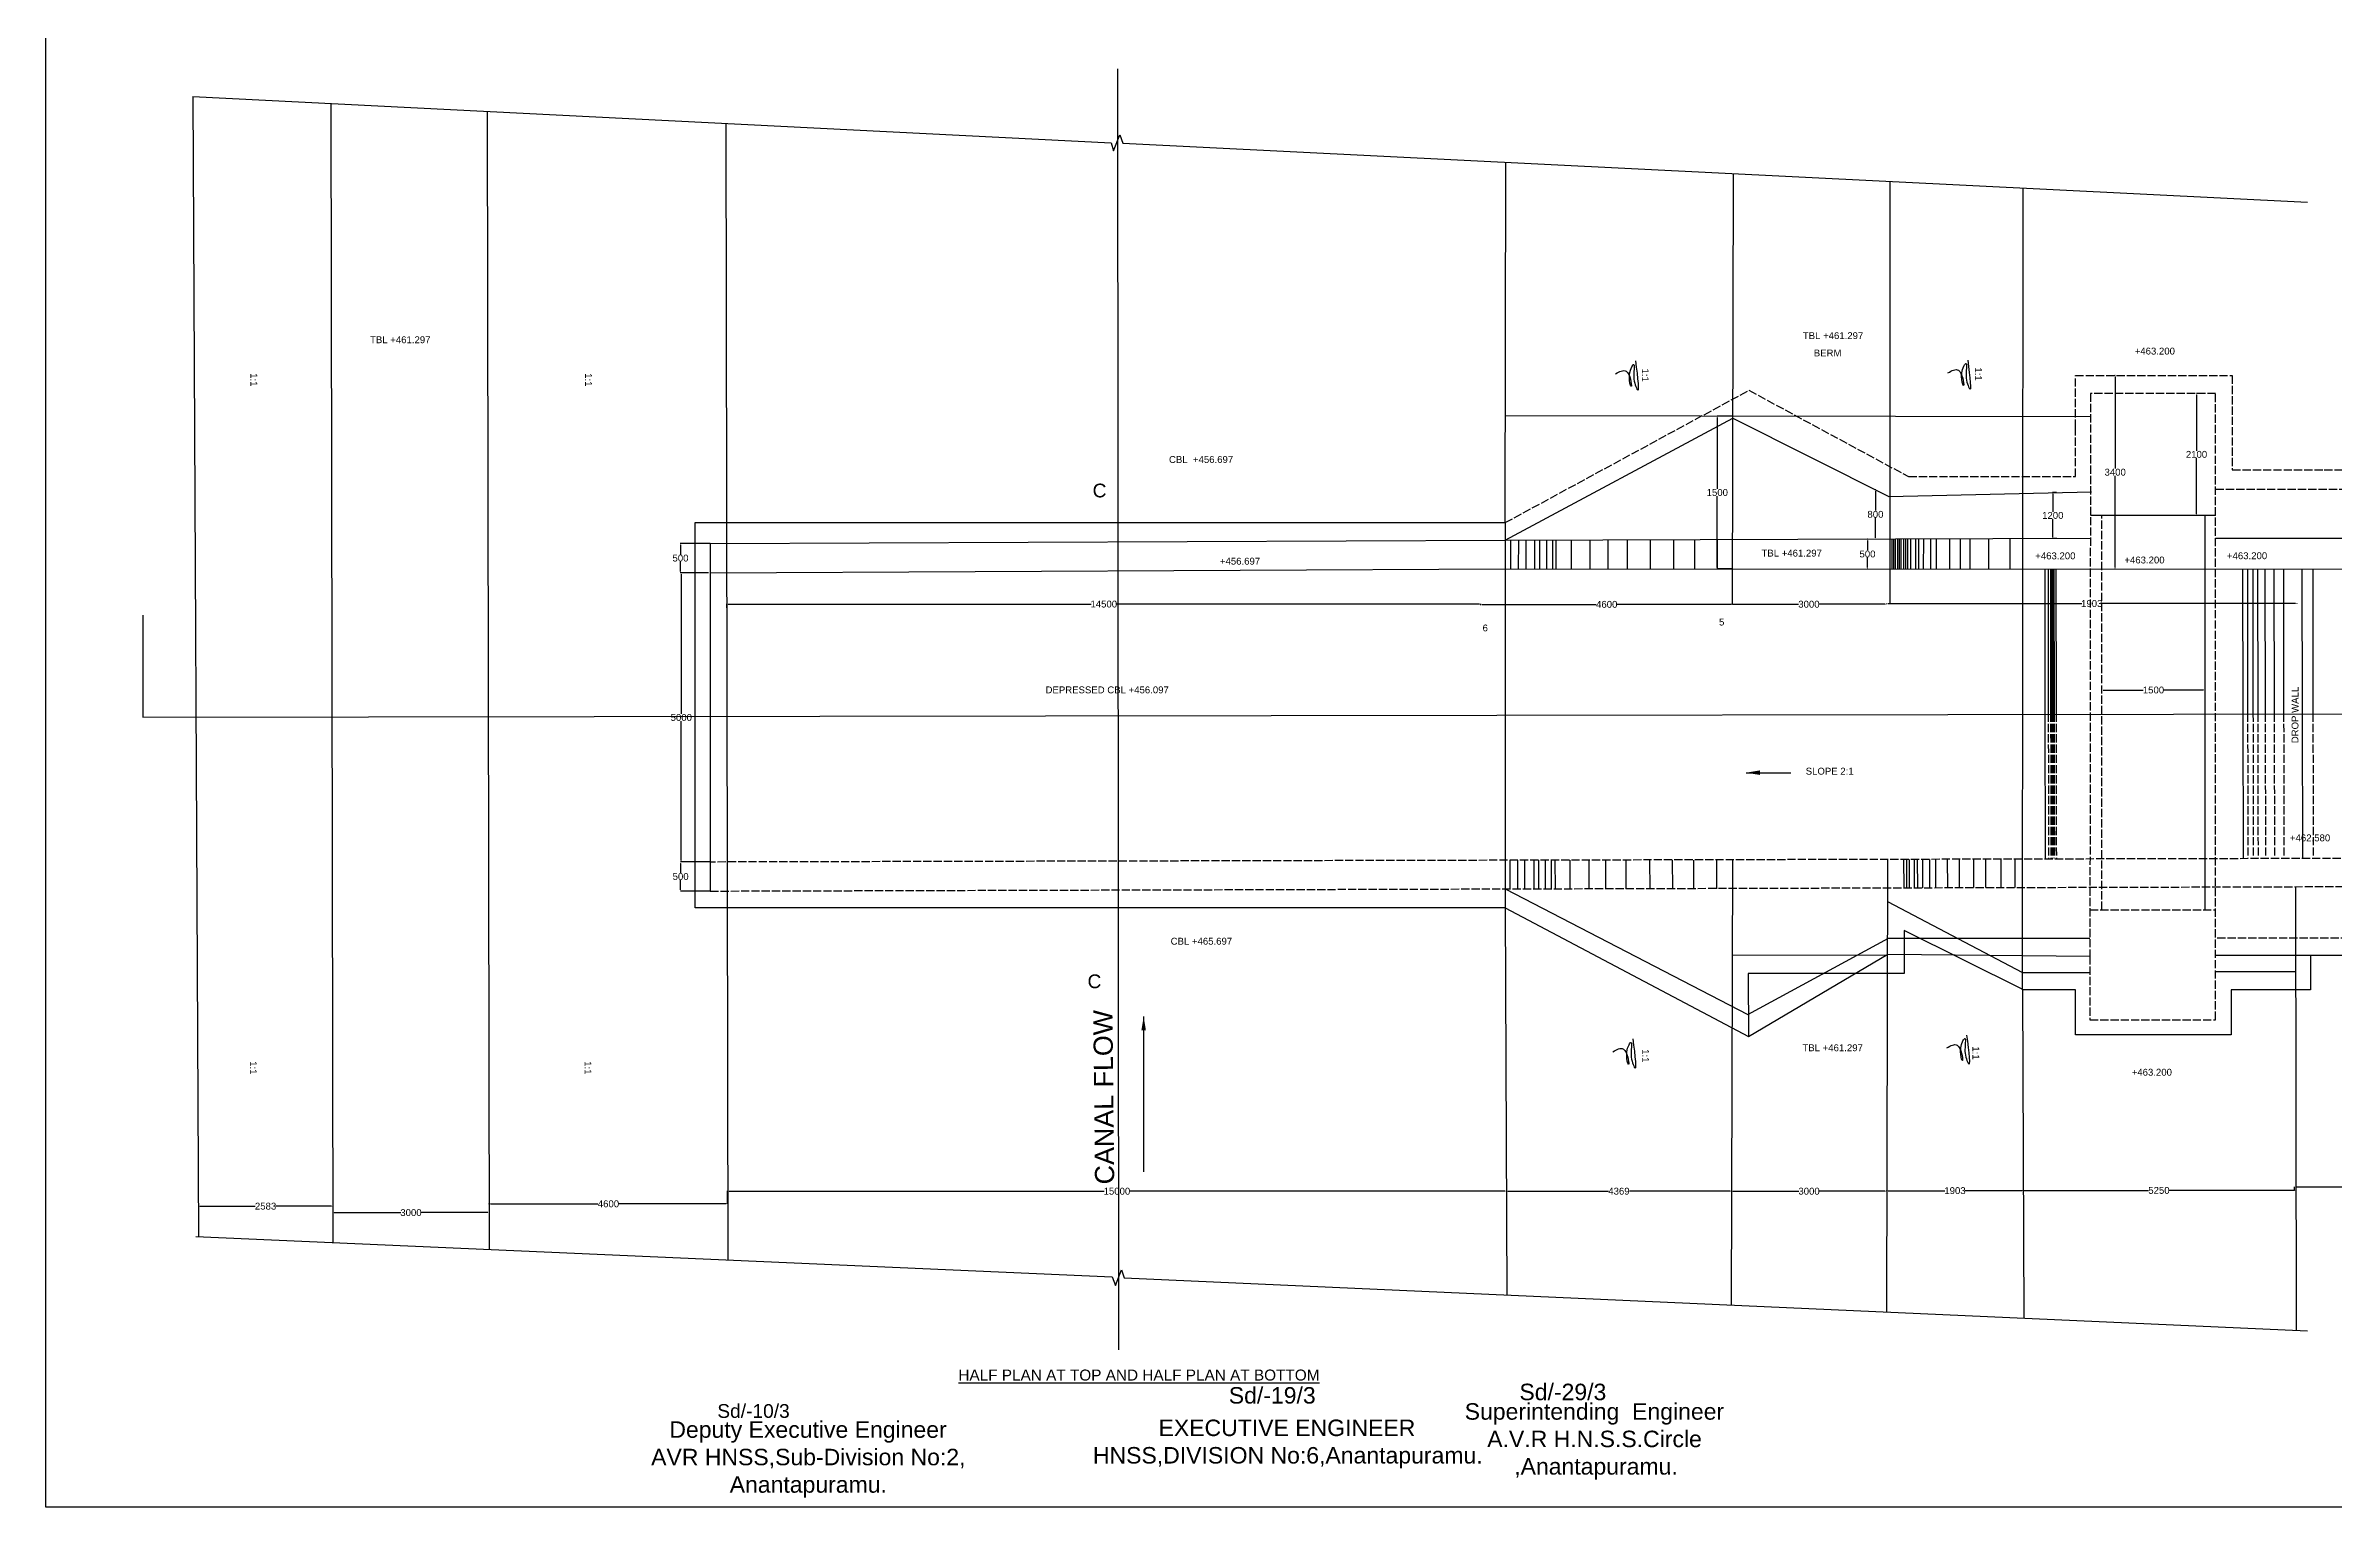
# Model space of a CAD drawing. Header units: inches. Extents: x 1508 to 4265, y 356 to 2032.
# Drawn here: x 1508 to 3176, y 356 to 1421 of the extents above; entities that cross this region are included whole.
import ezdxf

# ---------------------------------------------------------------- set-up
doc = ezdxf.new("R2010")
doc.units = ezdxf.units.IN
doc.header["$MEASUREMENT"] = 0
doc.linetypes.add('ACAD_ISO02W100', pattern=[15, 12, -3])
doc.layers.add('DIMENSIONS', color=7, linetype='Continuous')
doc.layers.add('TEXT', color=1, linetype='Continuous')
doc.styles.get("Standard").update_dxf_attribs({"font": 'arial.ttf', "height": 5})
doc.dimstyles.get("Standard").update_dxf_attribs({"dimtxt": 0.18, "dimasz": 1, "dimexe": 0.18, "dimexo": 0.0625, "dimgap": 0.09, "dimtad": 0, "dimtih": 1, "dimtoh": 1, "dimdec": 4, "dimzin": 0, "dimdsep": 46, "dimtxsty": 'Standard', "dimcen": 0.09, "dimadec": 0, "dimazin": 0, "dimtfac": 1, "dimtdec": 4, "dimtofl": 0, "dimtmove": 0, "dimatfit": 3, "dimfxl": 1, "dimtolj": 1, "dimtzin": 0, "dimarcsym": 0})

# ---------------------------------------------------------------- blocks, each defined once
blk = doc.blocks.new('*D24')
at = {"layer": 'Defpoints', "color": 0, "transparency": 16777216}
for p in [(1619.1, 576.4), (1717.1, 576.6), (1717.1, 575.5)]:
    blk.add_point(p, dxfattribs=at)
at = {"layer": 'DIMENSIONS', "color": 0, "lineweight": -2, "transparency": 16777216}
for p, q in [((1619.1, 576.4), (1619.1, 575.3)), ((1620.1, 575.5), (1660.5, 575.5)), ((1716.1, 575.5), (1675.7, 575.5)), ((1717.1, 576.5), (1717.1, 575.3))]:
    blk.add_line(p, q, dxfattribs=at)
at = {"layer": 'DIMENSIONS', "color": 0, "transparency": 16777216}
for points in [[(1620.1, 575.7), (1620.1, 575.3), (1619.1, 575.5)], [(1716.1, 575.7), (1716.1, 575.3), (1717.1, 575.5)]]:
    blk.add_solid(points, dxfattribs=at)
at = {"layer": 'DIMENSIONS', "color": 0, "transparency": 16777216, "insert": (1668.1, 575.5), "char_height": 5, "attachment_point": 5}
blk.add_mtext('\\A1;2583', dxfattribs=at)
blk = doc.blocks.new('*D25')
at = {"layer": 'Defpoints', "color": 0, "transparency": 16777216}
for p in [(1717.1, 583), (1831.1, 583.2), (1831.1, 570.8)]:
    blk.add_point(p, dxfattribs=at)
at = {"layer": 'DIMENSIONS', "color": 0, "lineweight": -2, "transparency": 16777216}
for p, q in [((1717.1, 582.9), (1717.1, 570.7)), ((1718.1, 570.8), (1766.6, 570.8)), ((1830.1, 570.8), (1781.7, 570.8)), ((1831.1, 583.1), (1831.1, 570.7))]:
    blk.add_line(p, q, dxfattribs=at)
at = {"layer": 'DIMENSIONS', "color": 0, "transparency": 16777216}
for points in [[(1718.1, 571), (1718.1, 570.7), (1717.1, 570.8)], [(1830.1, 571), (1830.1, 570.7), (1831.1, 570.8)]]:
    blk.add_solid(points, dxfattribs=at)
at = {"layer": 'DIMENSIONS', "color": 0, "transparency": 16777216, "insert": (1774.1, 570.8), "char_height": 5, "attachment_point": 5}
blk.add_mtext('\\A1;3000', dxfattribs=at)
blk = doc.blocks.new('*D26')
at = {"layer": 'Defpoints', "color": 0, "transparency": 16777216}
for p in [(1831.1, 576.9), (2005, 577.2), (2005, 577.2)]:
    blk.add_point(p, dxfattribs=at)
at = {"layer": 'DIMENSIONS', "color": 0, "lineweight": -2, "transparency": 16777216}
for p, q in [((1831.1, 577), (1831.1, 577.4)), ((1832.1, 577.2), (1910.4, 577.2)), ((2004, 577.2), (1925.7, 577.2)), ((2005, 577.3), (2005, 577.4))]:
    blk.add_line(p, q, dxfattribs=at)
at = {"layer": 'DIMENSIONS', "color": 0, "transparency": 16777216}
for points in [[(1832.1, 577.4), (1832.1, 577.1), (1831.1, 577.2)], [(2004, 577.4), (2004, 577.1), (2005, 577.2)]]:
    blk.add_solid(points, dxfattribs=at)
at = {"layer": 'DIMENSIONS', "color": 0, "transparency": 16777216, "insert": (1918.1, 577.2), "char_height": 5, "attachment_point": 5}
blk.add_mtext('\\A1;4600', dxfattribs=at)
blk = doc.blocks.new('*D27')
at = {"layer": 'Defpoints', "color": 0, "transparency": 16777216}
for p in [(2572.7, 586.4), (2572.7, 586.4), (2005, 577.4)]:
    blk.add_point(p, dxfattribs=at)
at = {"layer": 'DIMENSIONS', "color": 0, "lineweight": -2, "transparency": 16777216}
for p, q in [((2005, 577.5), (2005, 586.6)), ((2006, 586.4), (2279.6, 586.4)), ((2571.7, 586.4), (2298.1, 586.4)), ((2572.7, 586.5), (2572.7, 586.6))]:
    blk.add_line(p, q, dxfattribs=at)
at = {"layer": 'DIMENSIONS', "color": 0, "transparency": 16777216}
for points in [[(2006, 586.6), (2006, 586.3), (2005, 586.4)], [(2571.7, 586.6), (2571.7, 586.3), (2572.7, 586.4)]]:
    blk.add_solid(points, dxfattribs=at)
at = {"layer": 'DIMENSIONS', "color": 0, "transparency": 16777216, "insert": (2288.8, 586.4), "char_height": 5, "attachment_point": 5}
blk.add_mtext('\\A1;15000', dxfattribs=at)
blk = doc.blocks.new('*D28')
at = {"layer": 'Defpoints', "color": 0, "transparency": 16777216}
for p in [(2572.7, 586.4), (2736.9, 586.4), (2736.9, 586.4)]:
    blk.add_point(p, dxfattribs=at)
at = {"layer": 'DIMENSIONS', "color": 0, "lineweight": -2, "transparency": 16777216}
for p, q in [((2572.7, 586.5), (2572.7, 586.6)), ((2573.7, 586.4), (2647.1, 586.4)), ((2735.9, 586.4), (2662.4, 586.4)), ((2736.9, 586.5), (2736.9, 586.6))]:
    blk.add_line(p, q, dxfattribs=at)
at = {"layer": 'DIMENSIONS', "color": 0, "transparency": 16777216}
for points in [[(2573.7, 586.6), (2573.7, 586.3), (2572.7, 586.4)], [(2735.9, 586.6), (2735.9, 586.3), (2736.9, 586.4)]]:
    blk.add_solid(points, dxfattribs=at)
at = {"layer": 'DIMENSIONS', "color": 0, "transparency": 16777216, "insert": (2654.8, 586.4), "char_height": 5, "attachment_point": 5}
blk.add_mtext('\\A1;4369', dxfattribs=at)
blk = doc.blocks.new('*D29')
at = {"layer": 'Defpoints', "color": 0, "transparency": 16777216}
for p in [(2736.9, 586.4), (2850, 586.4), (2850, 586.4)]:
    blk.add_point(p, dxfattribs=at)
at = {"layer": 'DIMENSIONS', "color": 0, "lineweight": -2, "transparency": 16777216}
for p, q in [((2736.9, 586.5), (2736.9, 586.6)), ((2737.9, 586.4), (2785.9, 586.4)), ((2849, 586.4), (2801, 586.4)), ((2850, 586.5), (2850, 586.6))]:
    blk.add_line(p, q, dxfattribs=at)
at = {"layer": 'DIMENSIONS', "color": 0, "transparency": 16777216}
for points in [[(2737.9, 586.6), (2737.9, 586.3), (2736.9, 586.4)], [(2849, 586.6), (2849, 586.3), (2850, 586.4)]]:
    blk.add_solid(points, dxfattribs=at)
at = {"layer": 'DIMENSIONS', "color": 0, "transparency": 16777216, "insert": (2793.4, 586.4), "char_height": 5, "attachment_point": 5}
blk.add_mtext('\\A1;3000', dxfattribs=at)
blk = doc.blocks.new('*D30')
at = {"layer": 'Defpoints', "color": 0, "transparency": 16777216}
for p in [(2850, 586.4), (2949.6, 586.8), (2949.6, 586.8)]:
    blk.add_point(p, dxfattribs=at)
at = {"layer": 'DIMENSIONS', "color": 0, "lineweight": -2, "transparency": 16777216}
for p, q in [((2850, 586.5), (2850, 587)), ((2851, 586.8), (2892.5, 586.8)), ((2948.6, 586.8), (2907.1, 586.8)), ((2949.6, 586.8), (2949.6, 587))]:
    blk.add_line(p, q, dxfattribs=at)
at = {"layer": 'DIMENSIONS', "color": 0, "transparency": 16777216}
for points in [[(2851, 586.9), (2851, 586.6), (2850, 586.8)], [(2948.6, 586.9), (2948.6, 586.6), (2949.6, 586.8)]]:
    blk.add_solid(points, dxfattribs=at)
at = {"layer": 'DIMENSIONS', "color": 0, "transparency": 16777216, "insert": (2899.8, 586.8), "char_height": 5, "attachment_point": 5}
blk.add_mtext('\\A1;1903', dxfattribs=at)
blk = doc.blocks.new('*D31')
at = {"layer": 'Defpoints', "color": 0, "transparency": 16777216}
for p in [(2948.6, 586.6), (3148.4, 587), (3148.4, 587)]:
    blk.add_point(p, dxfattribs=at)
at = {"layer": 'DIMENSIONS', "color": 0, "lineweight": -2, "transparency": 16777216}
for p, q in [((2948.6, 586.7), (2948.6, 587.2)), ((2949.6, 587), (3041, 587)), ((3147.4, 587), (3056.1, 587)), ((3148.4, 587.1), (3148.4, 587.2))]:
    blk.add_line(p, q, dxfattribs=at)
at = {"layer": 'DIMENSIONS', "color": 0, "transparency": 16777216}
for points in [[(2949.6, 587.2), (2949.6, 586.8), (2948.6, 587)], [(3147.4, 587.2), (3147.4, 586.8), (3148.4, 587)]]:
    blk.add_solid(points, dxfattribs=at)
at = {"layer": 'DIMENSIONS', "color": 0, "transparency": 16777216, "insert": (3048.5, 587), "char_height": 5, "attachment_point": 5}
blk.add_mtext('\\A1;5250', dxfattribs=at)
blk = doc.blocks.new('*D32')
at = {"layer": 'Defpoints', "color": 0, "transparency": 16777216}
for p in [(3327, 702.4), (3147.4, 587.2), (3327, 589.5)]:
    blk.add_point(p, dxfattribs=at)
at = {"layer": 'DIMENSIONS', "color": 0, "lineweight": -2, "transparency": 16777216}
for p, q in [((3327, 702.3), (3327, 589.4)), ((3147.4, 587.2), (3147.4, 589.7)), ((3148.4, 589.5), (3229.6, 589.5)), ((3326, 589.5), (3244.7, 589.5))]:
    blk.add_line(p, q, dxfattribs=at)
at = {"layer": 'DIMENSIONS', "color": 0, "transparency": 16777216}
for points in [[(3148.4, 589.7), (3148.4, 589.4), (3147.4, 589.5)], [(3326, 589.7), (3326, 589.4), (3327, 589.5)]]:
    blk.add_solid(points, dxfattribs=at)
at = {"layer": 'DIMENSIONS', "color": 0, "transparency": 16777216, "insert": (3237.2, 589.5), "char_height": 5, "attachment_point": 5}
blk.add_mtext('\\A1;5000', dxfattribs=at)
blk = doc.blocks.new('*D33')
at = {"layer": 'Defpoints', "color": 0, "transparency": 16777216}
for p in [(1992.3, 826.3), (1970.7, 805.1), (1992.3, 805.1)]:
    blk.add_point(p, dxfattribs=at)
at = {"layer": 'DIMENSIONS', "color": 0, "lineweight": -2, "transparency": 16777216}
for p, q in [((1992.2, 826.3), (1970.5, 826.3)), ((1970.7, 825.3), (1970.7, 818.3)), ((1992.2, 805.1), (1970.5, 805.1)), ((1970.7, 806.1), (1970.7, 813.1))]:
    blk.add_line(p, q, dxfattribs=at)
at = {"layer": 'DIMENSIONS', "color": 0, "transparency": 16777216}
for points in [[(1970.5, 825.3), (1970.9, 825.3), (1970.7, 826.3)], [(1970.5, 806.1), (1970.9, 806.1), (1970.7, 805.1)]]:
    blk.add_solid(points, dxfattribs=at)
at = {"layer": 'DIMENSIONS', "color": 0, "transparency": 16777216, "insert": (1970.7, 815.7), "char_height": 5, "attachment_point": 5}
blk.add_mtext('\\A1;500', dxfattribs=at)
blk = doc.blocks.new('*D34')
at = {"layer": 'Defpoints', "color": 0, "transparency": 16777216}
for p in [(1971.2, 1037), (1991.2, 1037), (1992.3, 826.3)]:
    blk.add_point(p, dxfattribs=at)
at = {"layer": 'DIMENSIONS', "color": 0, "lineweight": -2, "transparency": 16777216}
for p, q in [((1991.1, 1037), (1971.1, 1037)), ((1971.2, 1036), (1971.2, 934.3)), ((1971.2, 827.3), (1971.2, 929)), ((1992.2, 826.3), (1971.1, 826.3))]:
    blk.add_line(p, q, dxfattribs=at)
at = {"layer": 'DIMENSIONS', "color": 0, "transparency": 16777216}
for points in [[(1971.1, 1036), (1971.4, 1036), (1971.2, 1037)], [(1971.1, 827.3), (1971.4, 827.3), (1971.2, 826.3)]]:
    blk.add_solid(points, dxfattribs=at)
at = {"layer": 'DIMENSIONS', "color": 0, "transparency": 16777216, "insert": (1971.2, 931.6), "char_height": 5, "attachment_point": 5}
blk.add_mtext('\\A1;5000', dxfattribs=at)
blk = doc.blocks.new('*D35')
at = {"layer": 'Defpoints', "color": 0, "transparency": 16777216}
for p in [(1992.3, 1058.3), (1970.6, 1037), (1991.1, 1037)]:
    blk.add_point(p, dxfattribs=at)
at = {"layer": 'DIMENSIONS', "color": 0, "lineweight": -2, "transparency": 16777216}
for p, q in [((1992.2, 1058.3), (1970.4, 1058.3)), ((1970.6, 1057.3), (1970.6, 1050.3)), ((1991.1, 1037), (1970.4, 1037)), ((1970.6, 1038), (1970.6, 1045))]:
    blk.add_line(p, q, dxfattribs=at)
at = {"layer": 'DIMENSIONS', "color": 0, "transparency": 16777216}
for points in [[(1970.4, 1057.3), (1970.8, 1057.3), (1970.6, 1058.3)], [(1970.4, 1038), (1970.8, 1038), (1970.6, 1037)]]:
    blk.add_solid(points, dxfattribs=at)
at = {"layer": 'DIMENSIONS', "color": 0, "transparency": 16777216, "insert": (1970.6, 1047.7), "char_height": 5, "attachment_point": 5}
blk.add_mtext('\\A1;500', dxfattribs=at)
blk = doc.blocks.new('*D36')
at = {"layer": 'Defpoints', "color": 0, "transparency": 16777216}
for p in [(2004.3, 1011.4), (2554.1, 1014.2), (2554.1, 1013.3)]:
    blk.add_point(p, dxfattribs=at)
at = {"layer": 'DIMENSIONS', "color": 0, "lineweight": -2, "transparency": 16777216}
for p, q in [((2004.3, 1011.4), (2004.3, 1014.4)), ((2005.3, 1014.2), (2269.9, 1014.2)), ((2553.1, 1014.2), (2288.5, 1014.2)), ((2554.1, 1013.4), (2554.1, 1014.4))]:
    blk.add_line(p, q, dxfattribs=at)
at = {"layer": 'DIMENSIONS', "color": 0, "transparency": 16777216}
for points in [[(2005.3, 1014.4), (2005.3, 1014.1), (2004.3, 1014.2)], [(2553.1, 1014.4), (2553.1, 1014.1), (2554.1, 1014.2)]]:
    blk.add_solid(points, dxfattribs=at)
at = {"layer": 'DIMENSIONS', "color": 0, "transparency": 16777216, "insert": (2279.2, 1014.2), "char_height": 5, "attachment_point": 5}
blk.add_mtext('\\A1;14500', dxfattribs=at)
blk = doc.blocks.new('*D37')
at = {"layer": 'Defpoints', "color": 0, "transparency": 16777216}
for p in [(2554.1, 1013.3), (2737.7, 1014), (2737.7, 1014)]:
    blk.add_point(p, dxfattribs=at)
at = {"layer": 'DIMENSIONS', "color": 0, "lineweight": -2, "transparency": 16777216}
for p, q in [((2554.1, 1013.4), (2554.1, 1014.2)), ((2555.1, 1014), (2638.3, 1014)), ((2736.7, 1014), (2653.6, 1014)), ((2737.7, 1014), (2737.7, 1014.2))]:
    blk.add_line(p, q, dxfattribs=at)
at = {"layer": 'DIMENSIONS', "color": 0, "transparency": 16777216}
for points in [[(2555.1, 1014.1), (2555.1, 1013.8), (2554.1, 1014)], [(2736.7, 1014.1), (2736.7, 1013.8), (2737.7, 1014)]]:
    blk.add_solid(points, dxfattribs=at)
at = {"layer": 'DIMENSIONS', "color": 0, "transparency": 16777216, "insert": (2645.9, 1014), "char_height": 5, "attachment_point": 5}
blk.add_mtext('\\A1;4600', dxfattribs=at)
blk = doc.blocks.new('*D38')
at = {"layer": 'Defpoints', "color": 0, "transparency": 16777216}
for p in [(2736.7, 1014.1), (2850, 1014.1), (2850, 1014.1)]:
    blk.add_point(p, dxfattribs=at)
at = {"layer": 'DIMENSIONS', "color": 0, "lineweight": -2, "transparency": 16777216}
for p, q in [((2736.7, 1014.2), (2736.7, 1014.3)), ((2737.7, 1014.1), (2785.8, 1014.1)), ((2849, 1014.1), (2800.9, 1014.1)), ((2850, 1014.2), (2850, 1014.3))]:
    blk.add_line(p, q, dxfattribs=at)
at = {"layer": 'DIMENSIONS', "color": 0, "transparency": 16777216}
for points in [[(2737.7, 1014.3), (2737.7, 1014), (2736.7, 1014.1)], [(2849, 1014.3), (2849, 1014), (2850, 1014.1)]]:
    blk.add_solid(points, dxfattribs=at)
at = {"layer": 'DIMENSIONS', "color": 0, "transparency": 16777216, "insert": (2793.3, 1014.1), "char_height": 5, "attachment_point": 5}
blk.add_mtext('\\A1;3000', dxfattribs=at)
blk = doc.blocks.new('*D39')
at = {"layer": 'Defpoints', "color": 0, "transparency": 16777216}
for p in [(2836, 1061.6), (2836, 1039.9), (2836, 1039.9)]:
    blk.add_point(p, dxfattribs=at)
at = {"layer": 'DIMENSIONS', "color": 0, "lineweight": -2, "transparency": 16777216}
for p, q in [((2835.9, 1061.6), (2835.8, 1061.6)), ((2836, 1060.6), (2836, 1053.4)), ((2835.9, 1039.9), (2835.8, 1039.9)), ((2836, 1040.9), (2836, 1048.1))]:
    blk.add_line(p, q, dxfattribs=at)
at = {"layer": 'DIMENSIONS', "color": 0, "transparency": 16777216}
for points in [[(2835.8, 1060.6), (2836.2, 1060.6), (2836, 1061.6)], [(2835.8, 1040.9), (2836.2, 1040.9), (2836, 1039.9)]]:
    blk.add_solid(points, dxfattribs=at)
at = {"layer": 'DIMENSIONS', "color": 0, "transparency": 16777216, "insert": (2836, 1050.7), "char_height": 5, "attachment_point": 5}
blk.add_mtext('\\A1;500', dxfattribs=at)
blk = doc.blocks.new('*D40')
at = {"layer": 'Defpoints', "color": 0, "transparency": 16777216}
for p in [(2850, 1014.1), (3149.1, 1014.6), (3149.1, 1014.6)]:
    blk.add_point(p, dxfattribs=at)
at = {"layer": 'DIMENSIONS', "color": 0, "lineweight": -2, "transparency": 16777216}
for p, q in [((2850, 1014.2), (2850, 1014.7)), ((2851, 1014.6), (2992.2, 1014.6)), ((3148.1, 1014.6), (3006.9, 1014.6)), ((3149.1, 1014.6), (3149.1, 1014.4))]:
    blk.add_line(p, q, dxfattribs=at)
at = {"layer": 'DIMENSIONS', "color": 0, "transparency": 16777216}
for points in [[(2851, 1014.7), (2851, 1014.4), (2850, 1014.6)], [(3148.1, 1014.7), (3148.1, 1014.4), (3149.1, 1014.6)]]:
    blk.add_solid(points, dxfattribs=at)
at = {"layer": 'DIMENSIONS', "color": 0, "transparency": 16777216, "insert": (2999.5, 1014.6), "char_height": 5, "attachment_point": 5}
blk.add_mtext('\\A1;1903', dxfattribs=at)
blk = doc.blocks.new('*D41')
at = {"layer": 'Defpoints', "color": 0, "transparency": 16777216}
for p in [(3006.9, 951.6), (3082, 951.6), (3082, 951.6)]:
    blk.add_point(p, dxfattribs=at)
at = {"layer": 'DIMENSIONS', "color": 0, "lineweight": -2, "transparency": 16777216}
for p, q in [((3006.9, 951.7), (3006.9, 951.8)), ((3007.9, 951.6), (3037.1, 951.6)), ((3081, 951.6), (3051.8, 951.6)), ((3082, 951.7), (3082, 951.8))]:
    blk.add_line(p, q, dxfattribs=at)
at = {"layer": 'DIMENSIONS', "color": 0, "transparency": 16777216}
for points in [[(3007.9, 951.8), (3007.9, 951.5), (3006.9, 951.6)], [(3081, 951.8), (3081, 951.5), (3082, 951.6)]]:
    blk.add_solid(points, dxfattribs=at)
at = {"layer": 'DIMENSIONS', "color": 0, "transparency": 16777216, "insert": (3044.5, 951.6), "char_height": 5, "attachment_point": 5}
blk.add_mtext('\\A1;1500', dxfattribs=at)
blk = doc.blocks.new('*D42')
at = {"layer": 'Defpoints', "color": 0, "transparency": 16777216}
for p in [(2738, 1151.1), (2726.5, 1039.9), (2737.9, 1039.9)]:
    blk.add_point(p, dxfattribs=at)
at = {"layer": 'DIMENSIONS', "color": 0, "lineweight": -2, "transparency": 16777216}
for p, q in [((2737.9, 1151.1), (2726.3, 1151.1)), ((2726.5, 1150.1), (2726.5, 1098.1)), ((2726.5, 1040.9), (2726.5, 1092.9)), ((2737.9, 1039.9), (2726.3, 1039.9))]:
    blk.add_line(p, q, dxfattribs=at)
at = {"layer": 'DIMENSIONS', "color": 0, "transparency": 16777216}
for points in [[(2726.3, 1150.1), (2726.7, 1150.1), (2726.5, 1151.1)], [(2726.3, 1040.9), (2726.7, 1040.9), (2726.5, 1039.9)]]:
    blk.add_solid(points, dxfattribs=at)
at = {"layer": 'DIMENSIONS', "color": 0, "transparency": 16777216, "insert": (2726.5, 1095.5), "char_height": 5, "attachment_point": 5}
blk.add_mtext('\\A1;1500', dxfattribs=at)
blk = doc.blocks.new('*D43')
at = {"layer": 'Defpoints', "color": 0, "transparency": 16777216}
for p in [(2841.7, 1097.6), (2841.8, 1061.6), (2841.8, 1061.6)]:
    blk.add_point(p, dxfattribs=at)
at = {"layer": 'DIMENSIONS', "color": 0, "lineweight": -2, "transparency": 16777216}
for p, q in [((2841.7, 1097.6), (2842, 1097.6)), ((2841.8, 1096.6), (2841.8, 1082.3)), ((2841.8, 1062.6), (2841.8, 1077)), ((2841.7, 1061.6), (2841.6, 1061.6))]:
    blk.add_line(p, q, dxfattribs=at)
at = {"layer": 'DIMENSIONS', "color": 0, "transparency": 16777216}
for points in [[(2841.6, 1096.6), (2841.9, 1096.6), (2841.8, 1097.6)], [(2841.6, 1062.6), (2841.9, 1062.6), (2841.8, 1061.6)]]:
    blk.add_solid(points, dxfattribs=at)
at = {"layer": 'DIMENSIONS', "color": 0, "transparency": 16777216, "insert": (2841.8, 1079.6), "char_height": 5, "attachment_point": 5}
blk.add_mtext('\\A1;800', dxfattribs=at)
blk = doc.blocks.new('*D44')
at = {"layer": 'Defpoints', "color": 0, "transparency": 16777216}
for p in [(2973.9, 1095.5), (2971.1, 1062.1), (2974.1, 1062.1)]:
    blk.add_point(p, dxfattribs=at)
at = {"layer": 'DIMENSIONS', "color": 0, "lineweight": -2, "transparency": 16777216}
for p, q in [((2973.9, 1095.5), (2971, 1095.5)), ((2971.1, 1094.5), (2971.1, 1081.4)), ((2971.1, 1063.1), (2971.1, 1076.1)), ((2974, 1062.1), (2971, 1062.1))]:
    blk.add_line(p, q, dxfattribs=at)
at = {"layer": 'DIMENSIONS', "color": 0, "transparency": 16777216}
for points in [[(2971, 1094.5), (2971.3, 1094.5), (2971.1, 1095.5)], [(2971, 1063.1), (2971.3, 1063.1), (2971.1, 1062.1)]]:
    blk.add_solid(points, dxfattribs=at)
at = {"layer": 'DIMENSIONS', "color": 0, "transparency": 16777216, "insert": (2971.1, 1078.8), "char_height": 5, "attachment_point": 5}
blk.add_mtext('\\A1;1200', dxfattribs=at)
blk = doc.blocks.new('*D45')
at = {"layer": 'Defpoints', "color": 0, "transparency": 16777216}
for p in [(3016.6, 1180.7), (3016.6, 1039.8), (3016.6, 1039.8)]:
    blk.add_point(p, dxfattribs=at)
at = {"layer": 'DIMENSIONS', "color": 0, "lineweight": -2, "transparency": 16777216}
for p, q in [((3016.6, 1180.7), (3016.4, 1180.7)), ((3016.6, 1179.7), (3016.6, 1112.9)), ((3016.6, 1040.8), (3016.6, 1107.6)), ((3016.5, 1039.8), (3016.4, 1039.8))]:
    blk.add_line(p, q, dxfattribs=at)
at = {"layer": 'DIMENSIONS', "color": 0, "transparency": 16777216}
for points in [[(3016.4, 1179.7), (3016.8, 1179.7), (3016.6, 1180.7)], [(3016.4, 1040.8), (3016.8, 1040.8), (3016.6, 1039.8)]]:
    blk.add_solid(points, dxfattribs=at)
at = {"layer": 'DIMENSIONS', "color": 0, "transparency": 16777216, "insert": (3016.6, 1110.3), "char_height": 5, "attachment_point": 5}
blk.add_mtext('\\A1;3400', dxfattribs=at)
blk = doc.blocks.new('*D46')
at = {"layer": 'Defpoints', "color": 0, "transparency": 16777216}
for p in [(3075.9, 1167.6), (3075.9, 1079), (3075.9, 1079)]:
    blk.add_point(p, dxfattribs=at)
at = {"layer": 'DIMENSIONS', "color": 0, "lineweight": -2, "transparency": 16777216}
for p, q in [((3075.9, 1167.6), (3075.7, 1167.6)), ((3075.9, 1166.6), (3075.9, 1126)), ((3075.9, 1080), (3075.9, 1120.7)), ((3075.9, 1079), (3075.7, 1079))]:
    blk.add_line(p, q, dxfattribs=at)
at = {"layer": 'DIMENSIONS', "color": 0, "transparency": 16777216}
for points in [[(3075.8, 1166.6), (3076.1, 1166.6), (3075.9, 1167.6)], [(3075.8, 1080), (3076.1, 1080), (3075.9, 1079)]]:
    blk.add_solid(points, dxfattribs=at)
at = {"layer": 'DIMENSIONS', "color": 0, "transparency": 16777216, "insert": (3075.9, 1123.3), "char_height": 5, "attachment_point": 5}
blk.add_mtext('\\A1;2100', dxfattribs=at)

msp = doc.modelspace()

# ---------------------------------------------------------------- linework, layer by layer
at = {"color": 0}
for points in [[(2289.12961, 1404.26152), (2290.05022, 470.76106)], [(1615.02001, 1383.96818), (2284.56046, 1350.40975), (2286.1979, 1344.57751), (2290.98425, 1356.03219), (2293.12551, 1350.03212), (3156.77842, 1307.01782)], [(1615.02001, 1383.96818), (1619.20219, 553.42601)], [(1715.7972, 1378.91707), (1717.12776, 549.11653)], [(1829.60793, 1373.21269), (1831.22138, 544.09553)], [(2003.62859, 1364.4905), (2005.08928, 536.444)], [(2571.85488, 1073.55213), (2572.39742, 1336.12296)], [(2737.69707, 1013.98001), (2738.27765, 1327.86128)], [(2852.30048, 1322.18237), (2852.30048, 1014.91525)], [(3101.13688, 700.30646), (2987.56403, 700.30646), (2987.56403, 733.26955), (2949.1223, 733.26955), (2949.43255, 1317.3447)], [(2998.58013, 1150.57534), (2572.01585, 1151.45673)], [(3089.83371, 1062.27076), (3296.71907, 1062.27076), (3296.71907, 1167.78974)], [(1992.27505, 1058.32951), (2571.85488, 1060.70473), (2737.88268, 1149.58953), (2851.5503, 1092.66268), (2999.28087, 1096.09552)], [(2998.50317, 1078.9865), (3089.83371, 1078.9865)], [(3081.95569, 1078.9865), (3081.95569, 791.50679)], [(1992.27505, 1058.32951), (1992.27505, 805.11808)], [(2571.85488, 1060.70473), (2998.48505, 1062.13434)], [(2575.81312, 1060.718), (2575.80844, 1039.92893)], [(2581.45461, 1060.718), (2581.44993, 1039.92893)], [(2586.81987, 1060.718), (2586.81518, 1039.92893)], [(2593.27636, 1060.718), (2593.27168, 1039.92893)], [(2596.95929, 1060.718), (2596.9546, 1039.92893)], [(2602.05173, 1060.718), (2602.04705, 1039.92893)], [(2606.46216, 1060.718), (2606.45748, 1039.92893)], [(2608.82651, 1060.718), (2608.82182, 1039.92893)], [(2619.94557, 1060.718), (2619.94089, 1039.92893)], [(2633.66733, 1060.718), (2633.66265, 1039.92893)], [(2646.69138, 1060.718), (2646.6867, 1039.92893)], [(2660.762, 1060.718), (2660.75731, 1039.92893)], [(2677.50721, 1060.718), (2677.50253, 1039.92893)], [(2694.60126, 1060.718), (2694.59658, 1039.92893)], [(2709.83208, 1060.718), (2709.8274, 1039.92893)], [(2726.50238, 1060.718), (2726.49769, 1039.92893)], [(2853.68253, 1061.64911), (2853.67764, 1039.92893)], [(2854.91743, 1061.64911), (2854.91254, 1039.92893)], [(2856.15361, 1061.64911), (2856.14871, 1039.92893)], [(2857.83127, 1061.64911), (2857.82638, 1039.92893)], [(2859.0233, 1061.64911), (2859.01841, 1039.92893)], [(2860.39192, 1061.64911), (2860.38703, 1039.92893)], [(2862.29033, 1061.64911), (2862.28544, 1039.92893)], [(2863.7914, 1061.64911), (2863.78651, 1039.92893)], [(2865.24832, 1061.64911), (2865.24343, 1039.92893)], [(2867.32334, 1061.64911), (2867.31845, 1039.92893)], [(2870.89943, 1061.64911), (2870.89453, 1039.92893)], [(2873.23933, 1061.64911), (2873.23444, 1039.92893)], [(2876.72711, 1061.64911), (2876.72222, 1039.92893)], [(2881.98086, 1061.64911), (2881.97597, 1039.92893)], [(2886.12516, 1061.64911), (2886.12027, 1039.92893)], [(2895.78606, 1061.64911), (2895.78116, 1039.92893)], [(2903.49704, 1061.64911), (2903.49215, 1039.92893)], [(2910.67625, 1061.64911), (2910.67135, 1039.92893)], [(2924.32557, 1061.64911), (2924.32068, 1039.92893)], [(2939.72473, 1061.64911), (2939.71983, 1039.92893)], [(1992.27505, 1036.9779), (2571.85488, 1039.92982), (3327.56695, 1039.75958)], [(2965.23616, 1039.76349), (2965.39562, 934.44606)], [(2967.63858, 1039.76349), (2967.79804, 934.44606)], [(2969.35877, 1039.76349), (2969.51823, 934.44606)], [(2970.26945, 1039.76349), (2970.42891, 934.44606)], [(2971.18014, 1039.76349), (2971.33961, 934.44606)], [(2971.88845, 1039.76349), (2972.04792, 934.44606)], [(2973.30507, 1039.76349), (2973.46454, 934.44606)], [(3109.52204, 1039.76349), (3109.6815, 934.44606)], [(3112.97069, 1039.76349), (3113.13016, 934.44606)], [(3116.91199, 1039.76349), (3117.07146, 934.44606)], [(3120.36064, 1039.76349), (3120.5201, 934.44606)], [(3125.77994, 1039.76349), (3125.9394, 934.44606)], [(3132.34879, 1039.76349), (3132.50825, 934.44606)], [(3139.24607, 1039.76349), (3139.40553, 934.44606)], [(3152.71221, 1039.76349), (3152.87168, 934.44606)], [(3160.59483, 1039.76349), (3160.75429, 934.44606)], [(1578.64391, 1006.19581), (1578.64391, 931.82397), (3881.81809, 935.31125)], [(2965.39562, 934.44606), (2965.62628, 829.16292)], [(3109.6815, 934.44606), (3109.91216, 829.16292)], [(3152.87168, 934.44606), (3153.10234, 829.16292)], [(2575.50613, 806.72769), (2575.46051, 827.55226)], [(2581.02547, 806.72769), (2580.97984, 827.55226)], [(2586.21076, 806.72769), (2586.16513, 827.55226)], [(2592.96369, 806.72769), (2592.91807, 827.55226)], [(2596.40046, 806.72769), (2596.35484, 827.55226)], [(2601.34457, 806.72769), (2601.29895, 827.55226)], [(2605.68574, 806.72769), (2605.64011, 827.55226)], [(2608.45927, 806.72769), (2608.41364, 827.55226)], [(2619.19161, 806.72769), (2619.14599, 827.55226)], [(2633.13705, 806.72769), (2633.09143, 827.55226)], [(2645.19587, 806.72769), (2645.15025, 827.55226)], [(2660.1488, 806.72769), (2660.10318, 827.55226)], [(2677.47563, 806.72769), (2677.43001, 827.55226)], [(2693.97585, 806.72769), (2693.93022, 827.55226)], [(2709.51326, 806.72769), (2709.46763, 827.55226)], [(2726.16485, 806.72769), (2726.11923, 827.55226)], [(2737.5791, 827.90744), (2736.65362, 503.51733)], [(2850.58996, 828.15503), (2849.7564, 498.44419)], [(2862.64612, 807.52014), (2862.60085, 828.18135)], [(2864.65164, 807.52567), (2864.60638, 828.18574)], [(2866.63924, 807.53116), (2866.59398, 828.19009)], [(2870.24866, 807.54112), (2870.2034, 828.198)], [(2872.6276, 807.54768), (2872.58235, 828.20321)], [(2876.31906, 807.55787), (2876.27381, 828.2113)], [(2881.44609, 807.57202), (2881.40085, 828.22253)], [(2885.8462, 807.58416), (2885.80096, 828.23217)], [(2894.50062, 807.60805), (2894.45539, 828.25113)], [(2903.20669, 807.63208), (2903.16148, 828.27021)], [(2913.50176, 807.66049), (2913.45656, 828.29276)], [(2922.24914, 807.68463), (2922.20395, 828.31193)], [(2933.48758, 807.71564), (2933.44241, 828.33655)], [(2943.7092, 807.74385), (2943.66403, 828.35894)], [(3326.98758, 829.17498), (3326.98758, 702.39019), (3272.93496, 702.39019), (3272.93496, 758.25292), (3158.93121, 758.25292), (3158.93121, 733.03118), (3101.13688, 733.03118)], [(2571.85488, 806.71761), (2748.69381, 715.24395), (2851.35528, 770.899), (2998.17178, 770.74116)], [(3147.95898, 808.30754), (3148.58699, 485.04039)], [(2571.85488, 792.96219), (2749.16147, 699.0914), (2850.84617, 759.10145), (2998.15771, 757.65673)], [(2571.85488, 792.96219), (2572.94664, 510.86027)], [(2949.1223, 733.26955), (2949.96377, 493.94947)], [(3101.13688, 733.03118), (3101.13688, 700.30646)], [(1617.34707, 553.50765), (2285.43136, 524.10678), (2287.75734, 517.75697), (2292.06892, 529.15262), (2294.05452, 523.36975), (3156.78947, 484.67247)]]:
    msp.add_lwpolyline(points, dxfattribs=at)
at = {"color": 0, "linetype": 'ACAD_ISO02W100', "ltscale": 0.5}
for points in [[(2571.85488, 1073.55213), (2749.60603, 1169.97661), (2865.91736, 1107.09666), (2987.57845, 1107.09666), (2987.57845, 1142.69658), (2987.57845, 1180.71365), (3101.93843, 1180.71365), (3101.93843, 1111.96201), (3168.92263, 1111.96201), (3273.59517, 1111.96201), (3273.59517, 1180.87375), (3327.56695, 1180.87375), (3327.56695, 1043.57605)], [(2998.15771, 757.65673), (2998.15771, 711.34817), (3089.83371, 711.34817), (3089.83371, 1167.64528), (2998.59848, 1167.64528), (2998.15771, 757.65673)], [(3089.83371, 1098.05682), (3285.36132, 1098.05682), (3285.36132, 1167.78974), (3316.8297, 1167.78974)], [(3006.94661, 791.50679), (3006.94661, 1078.9865)], [(2967.79804, 934.44606), (2968.0287, 829.16292)], [(2969.51823, 934.44606), (2969.74889, 829.16292)], [(2970.42891, 934.44606), (2970.65957, 829.16292)], [(2971.33961, 934.44606), (2971.57027, 829.16292)], [(2972.04792, 934.44606), (2972.27858, 829.16292)], [(2973.46454, 934.44606), (2973.6952, 829.16292)], [(3113.13016, 934.44606), (3113.36082, 829.16292)], [(3117.07146, 934.44606), (3117.30212, 829.16292)], [(3120.5201, 934.44606), (3120.75076, 829.16292)], [(3125.9394, 934.44606), (3126.17006, 829.16292)], [(3132.50825, 934.44606), (3132.73891, 829.16292)], [(3139.40553, 934.44606), (3139.63619, 829.16292)], [(3160.75429, 934.44606), (3160.98495, 829.16292)], [(3295.89774, 713.50021), (3316.13751, 713.50021), (3316.13751, 829.17498), (1992.27505, 826.27458)], [(1992.27505, 805.11808), (3295.89774, 808.71583), (3295.89774, 713.50021), (3284.55641, 713.50021), (3284.55641, 770.82765), (3089.40615, 770.82765)], [(2998.1941, 791.50679), (3089.83371, 791.50679)]]:
    msp.add_lwpolyline(points, dxfattribs=at)
at = {"color": 0}
msp.add_lwpolyline([(1981.23147, 1073.55213), (2571.85488, 1073.55213), (2571.85488, 792.96219), (1981.23147, 792.96219)], close=True, dxfattribs=at)
at = {"layer": 'TEXT', "color": 0}
msp.add_lwpolyline([(4265.43554, 356.16961), (1507.85555, 356.16961), (1507.85555, 2031.77077), (4265.43554, 2031.77077)], close=True, dxfattribs=at)
for points in [[(2850.51225, 797.41857), (2949.12899, 745.85148), (2998.15771, 745.85148)], [(2949.65427, 733.26955), (2862.6338, 776.31754), (2862.6338, 745.08978), (2748.98759, 745.08978), (2749.16147, 699.0914)], [(2737.38138, 758.60688), (2850.41341, 758.32112)], [(3158.93121, 758.25292), (3089.83371, 758.25292)], [(3148.07964, 746.20237), (3089.83371, 746.20237)]]:
    msp.add_lwpolyline(points, dxfattribs=at)
for points in [[(2652.40793, 1182.01757), (2660.01053, 1183.93742), (2663.85362, 1172.91911), (2664.10425, 1187.0259), (2665.77516, 1188.86228), (2665.94225, 1187.27631), (2666.27643, 1175.17286), (2667.94733, 1170.91578), (2667.11189, 1191.36644)], [(2894.63912, 1182.68389), (2902.24173, 1184.60375), (2906.08482, 1173.58543), (2906.33545, 1187.69222), (2908.00636, 1189.5286), (2908.17345, 1187.94263), (2908.50763, 1175.83918), (2910.17852, 1171.5821), (2909.34308, 1192.03276)], [(2650.45507, 688.02283), (2658.05767, 689.94269), (2661.90077, 678.92437), (2662.15139, 693.03116), (2663.8223, 694.86754), (2663.98939, 693.28157), (2664.32357, 681.17812), (2665.99447, 676.92105), (2665.15903, 697.3717)], [(2893.83608, 690.86396), (2901.43868, 692.78382), (2905.28178, 681.76551), (2905.5324, 695.87229), (2907.20332, 697.70868), (2907.3704, 696.12271), (2907.70458, 684.01925), (2909.37548, 679.76218), (2908.54004, 700.21284)]]:
    msp.add_spline(points, degree=3, dxfattribs=at)

# ---------------------------------------------------------------- texts
for s, height, p in [('TBL +461.297', 5, (1744.27761, 1204.32364)), ('TBL +461.297', 5, (2788.86834, 1207.32476)), ('BERM', 5, (2796.84888, 1194.68742)), ('+463.200', 5, (3030.84698, 1196.07223)), ('CBL  +456.697', 5, (2326.76997, 1117.06558)), ('C', 10, (2271.07314, 1091.98453)), ('TBL +461.297', 5, (2758.72426, 1048.84238)), ('+463.200', 5, (2958.327, 1046.8761)), ('+463.200', 5, (3098.09771, 1046.94589)), ('+456.697', 5, (2363.88578, 1042.98107)), ('+463.200', 5, (3023.30039, 1043.84212)), ('5', 5, (2727.77713, 998.62787)), ('6', 5, (2555.38232, 994.31866)), ('DEPRESSED CBL +456.097', 5, (2236.76999, 949.22391)), ('SLOPE 2:1', 5, (2790.96879, 889.97414)), ('+462.580', 5, (3144.04282, 841.37719)), ('CBL +465.697', 5, (2327.96545, 766.07924)), ('C', 10, (2267.36161, 734.35256)), ('TBL +461.297', 5, (2788.59313, 688.41528)), ('+463.200', 5, (3028.65613, 670.60001)), ('%%UHALF PLAN AT TOP AND HALF PLAN AT BOTTOM', 8, (2173.20705, 448.45411)), ('Sd/-19/3', 12, (2370.35329, 431.67377)), ('Sd/-29/3', 12, (2582.23013, 434.15856)), ('Sd/-10/3', 10, (1997.45031, 421.26809))]:
    msp.add_text(s, height=height, dxfattribs=at).set_placement(p)
for s, height, rotation, p in [('1:1', 5, 270, (2671.54582, 1185.83724)), ('1:1', 5, 270, (2914.41569, 1186.66555)), ('1:1', 5, 270, (1657.10305, 1182.49711)), ('1:1', 5, 270, (1901.06522, 1182.49711)), ('DROP WALL', 5, 89.79426525, (3150.16386, 912.79911)), ('CANAL FLOW', 14, 90.6049848, (2286.86196, 591.4428)), ('1:1', 5, 270, (2671.76015, 689.88553)), ('1:1', 5, 270, (2912.54775, 691.98295)), ('1:1', 5, 270, (1656.71195, 681.16095)), ('1:1', 5, 270, (1900.65784, 681.16095))]:
    msp.add_text(s, height=height, rotation=rotation, dxfattribs=at).set_placement(p)
at = {"layer": 'TEXT', "color": 0, "char_height": 12, "attachment_point": 1}
for s, insert, width in [('\\pi23.258;Deputy Executive Engineer  \\P\\pi9.9848;AVR HNSS,Sub-Division No:2,\\P\\pi67.247;Anantapuramu.', (1939.24013, 418.7348), 247.6667689), ('\\pi59.946;EXECUTIVE ENGINEER  \\P\\pi12.105;HNSS,DIVISION No:6,Anantapuramu.', (2259.19359, 420.00508), 305.5886641), ('\\pi29.495;Superintending  Engineer  \\P\\pi45.936;A.V.R H.N.S.S.Circle \\P\\pi65.614;,Anantapuramu.', (2512.83773, 431.92755), 247.6667689)]:
    msp.add_mtext(s, dxfattribs=dict(at, insert=insert, width=width))

# ---------------------------------------------------------------- dimensions: what is measured, and where the dimension line sits
at = {"layer": 'DIMENSIONS', "color": 0}
for base, p1, p2, text, picture, middle in [((3016.60401, 1039.82963), (3016.63575, 1180.71365), (3016.60401, 1039.82963), '3400', '*D45', (3016.60401, 1110.27164)), ((3075.9257, 1078.9865), (3075.9257, 1167.64528), (3075.9257, 1078.9865), '2100', '*D46', (3075.9257, 1123.31589)), ((2726.49836, 1039.89241), (2737.95072, 1151.11387), (2737.92567, 1039.89241), '1500', '*D42', (2726.49836, 1095.50314)), ((2841.78276, 1061.60924), (2841.66211, 1097.61487), (2841.78276, 1061.60924), '800', '*D43', (2841.78276, 1079.61205)), ((2971.14409, 1062.05249), (2973.94853, 1095.50687), (2974.06063, 1062.05249), '1200', '*D44', (2971.14409, 1078.77968)), ((1970.59641, 1036.97243), (1992.27505, 1058.32951), (1991.13942, 1036.97243), '500', '*D35', (1970.59641, 1047.65097)), ((2836.00104, 1039.87032), (2836.00594, 1061.58988), (2836.00104, 1039.87032), '500', '*D39', (2836.00104, 1050.7301)), ((1971.23355, 1036.97243), (1992.27505, 826.27458), (1991.20192, 1036.97243), '5000', '*D34', (1971.23355, 931.62351)), ((1970.70271, 805.11808), (1992.27505, 826.27458), (1992.27505, 805.11808), '500', '*D33', (1970.70271, 815.69633))]:
    dim = msp.add_linear_dim(base=base, p1=p1, p2=p2, angle=90, text=text, dimstyle='Standard', dxfattribs=at)
    dim.commit()
    dim.dimension.update_dxf_attribs({"geometry": picture, "text_midpoint": middle})
for base, p1, p2, text, picture, middle in [((3149.09359, 1014.55596), (2849.96669, 1014.14668), (3149.09359, 1014.61582), '1903', '*D40', (2999.53014, 1014.55596)), ((2554.13992, 1014.24201), (2004.25153, 1011.35467), (2554.13992, 1013.30593), '14500', '*D36', (2279.19573, 1014.24201)), ((2737.69707, 1013.98001), (2554.13992, 1013.30593), (2737.69707, 1013.98001), '4600', '*D37', (2645.9185, 1013.98001)), ((2849.96669, 1014.14668), (2736.69707, 1014.14668), (2849.96669, 1014.14668), '3000', '*D38', (2793.33188, 1014.14668)), ((3081.95569, 951.62768), (3006.94661, 951.62768), (3081.95569, 951.62768), '1500', '*D41', (3044.45115, 951.62768)), ((3326.98758, 589.54821), (3147.38892, 587.16491), (3326.98758, 702.39019), '5000', '*D32', (3237.18825, 589.54821)), ((2572.65419, 586.42645), (2005.01733, 577.41521), (2572.65419, 586.42645), '15000', '*D27', (2288.83576, 586.42645)), ((2736.89016, 586.42645), (2572.65419, 586.42645), (2736.89016, 586.42645), '4369', '*D28', (2654.77217, 586.42645)), ((2849.97883, 586.42645), (2736.89016, 586.42645), (2849.97883, 586.42645), '3000', '*D29', (2793.43449, 586.42645)), ((2949.63738, 586.77686), (2849.97883, 586.42645), (2949.63738, 586.77686), '1903', '*D30', (2899.8081, 586.77686)), ((3148.38892, 586.99825), (2948.63738, 586.61019), (3148.38892, 586.99825), '5250', '*D31', (3048.51315, 586.99825)), ((1717.0837, 575.50672), (1619.08631, 576.43745), (1717.0837, 576.59458), '2583', '*D24', (1668.085, 575.50672)), ((1831.14531, 570.84988), (1717.07348, 582.96435), (1831.14531, 583.18634), '3000', '*D25', (1774.1094, 570.84988)), ((2005.01733, 577.23521), (1831.14531, 576.89686), (2005.01733, 577.23521), '4600', '*D26', (1918.08132, 577.23521))]:
    dim = msp.add_linear_dim(base=base, p1=p1, p2=p2, text=text, dimstyle='Standard', dxfattribs=at)
    dim.commit()
    dim.dimension.update_dxf_attribs({"geometry": picture, "text_midpoint": middle})

# ---------------------------------------------------------------- leaders
msp.add_leader([(2308.28388, 713.66726), (2308.28388, 600.45587)], dimstyle='Standard', override={"dimasz": 10, "dimgap": 0.09, "dimtad": 0}, dxfattribs=at)
at = {"layer": 'TEXT', "color": 0}
msp.add_leader([(2747.56548, 891.37089), (2780.09016, 891.37089)], dimstyle='Standard', override={"dimasz": 10, "dimgap": 0.09, "dimtad": 0}, dxfattribs=at)

doc.saveas('drawing.dxf')
